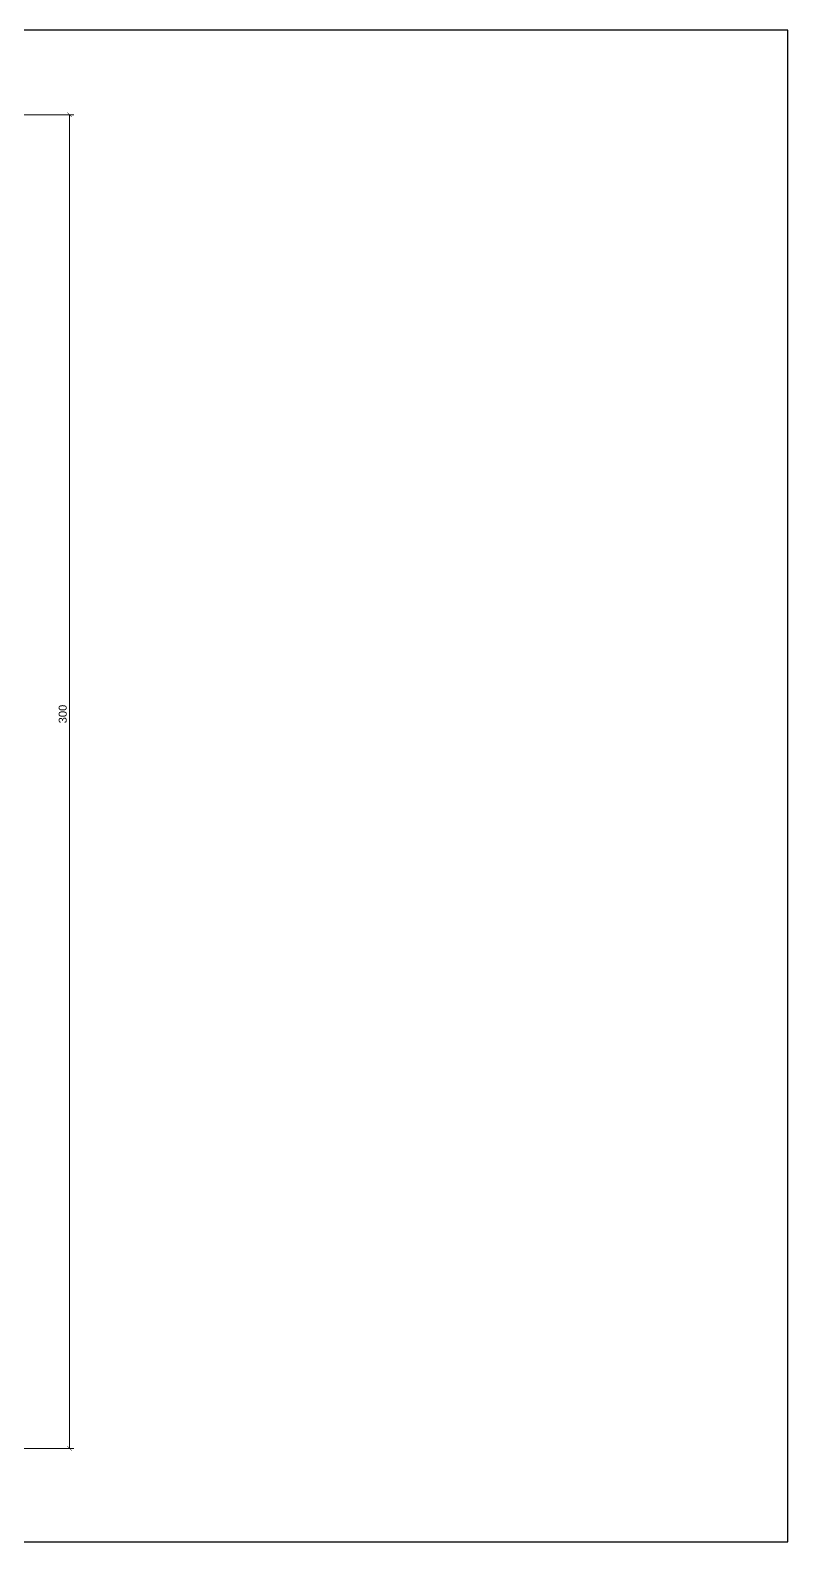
# Model space of a CAD drawing. Header units: inches. Extents: x -439 to 71, y -714 to -374.
# Drawn here: x -99.4 to 71, y -714.4 to -374.4 of the extents above; entities that cross this region are included whole.
import ezdxf

# ---------------------------------------------------------------- set-up
doc = ezdxf.new("R2010")
doc.units = ezdxf.units.IN
doc.header["$MEASUREMENT"] = 0
doc.styles.get("Standard").update_dxf_attribs({"font": 'arial.ttf'})
doc.dimstyles.new('M_1', dxfattribs={"dimtxt": 1.8, "dimasz": 1, "dimexe": 1, "dimexo": 1, "dimgap": 0.6, "dimtad": 1, "dimdec": 0, "dimdsep": 46, "dimtxsty": 'Standard', "dimblk": 'ARCHTICK', "dimcen": -5, "dimclrd": 7, "dimclre": 7, "dimclrt": 7, "dimadec": 0, "dimazin": 0, "dimtfac": 1, "dimtdec": 0, "dimtmove": 0, "dimatfit": 3, "dimfxl": 1, "dimtolj": 1, "dimtzin": 0, "dimlwd": 5, "dimlwe": 5, "dimarcsym": 0})

# ---------------------------------------------------------------- blocks, each defined once
blk = doc.blocks.new('_ArchTick')
at = {"color": 0, "linetype": 'ByBlock', "const_width": 0.15}
blk.add_lwpolyline([(-0.5, -0.5), (0.5, 0.5)], dxfattribs=at)
blk = doc.blocks.new('*D44')
at = {"color": 7, "lineweight": 5, "ltscale": 1000, "transparency": 16777216}
for p, q in [((-174.77, -393.35), (-89.56, -393.35)), ((-90.56, -393.35), (-90.56, -693.35)), ((-123.77, -693.35), (-89.56, -693.35))]:
    blk.add_line(p, q, dxfattribs=at)
at = {"layer": 'Defpoints', "color": 0, "ltscale": 1000, "transparency": 16777216}
for p in [(-175.77, -393.35), (-124.77, -693.35), (-90.56, -693.35)]:
    blk.add_point(p, dxfattribs=at)
at = {"color": 7, "lineweight": 5, "ltscale": 1000, "transparency": 16777216}
for p, rotation in [((-90.56, -393.35), 90), ((-90.56, -693.35), 270)]:
    blk.add_blockref('_ArchTick', p, dxfattribs=dict(at, rotation=rotation))
at = {"color": 7, "ltscale": 1000, "transparency": 16777216, "insert": (-92.08, -528.17), "char_height": 1.8, "attachment_point": 5, "rotation": 90}
blk.add_mtext('\\A1;300', dxfattribs=at)

msp = doc.modelspace()

# ---------------------------------------------------------------- linework, layer by layer
at = {"color": 6, "ltscale": 1000}
msp.add_lwpolyline([(-438.99, -714.36), (71.01, -714.36), (71.01, -374.36), (-438.99, -374.36)], close=True, dxfattribs=at)

# ---------------------------------------------------------------- dimensions: what is measured, and where the dimension line sits
at = {"color": 5, "ltscale": 1000}
dim = msp.add_linear_dim(base=(-90.56, -693.35), p1=(-175.77, -393.35), p2=(-124.77, -693.35), angle=90, dimstyle='M_1', dxfattribs=at)
dim.commit()
dim.dimension.update_dxf_attribs({"geometry": '*D44', "text_midpoint": (-90.56, -528.17), "dimtype": 128})

doc.saveas('drawing.dxf')
